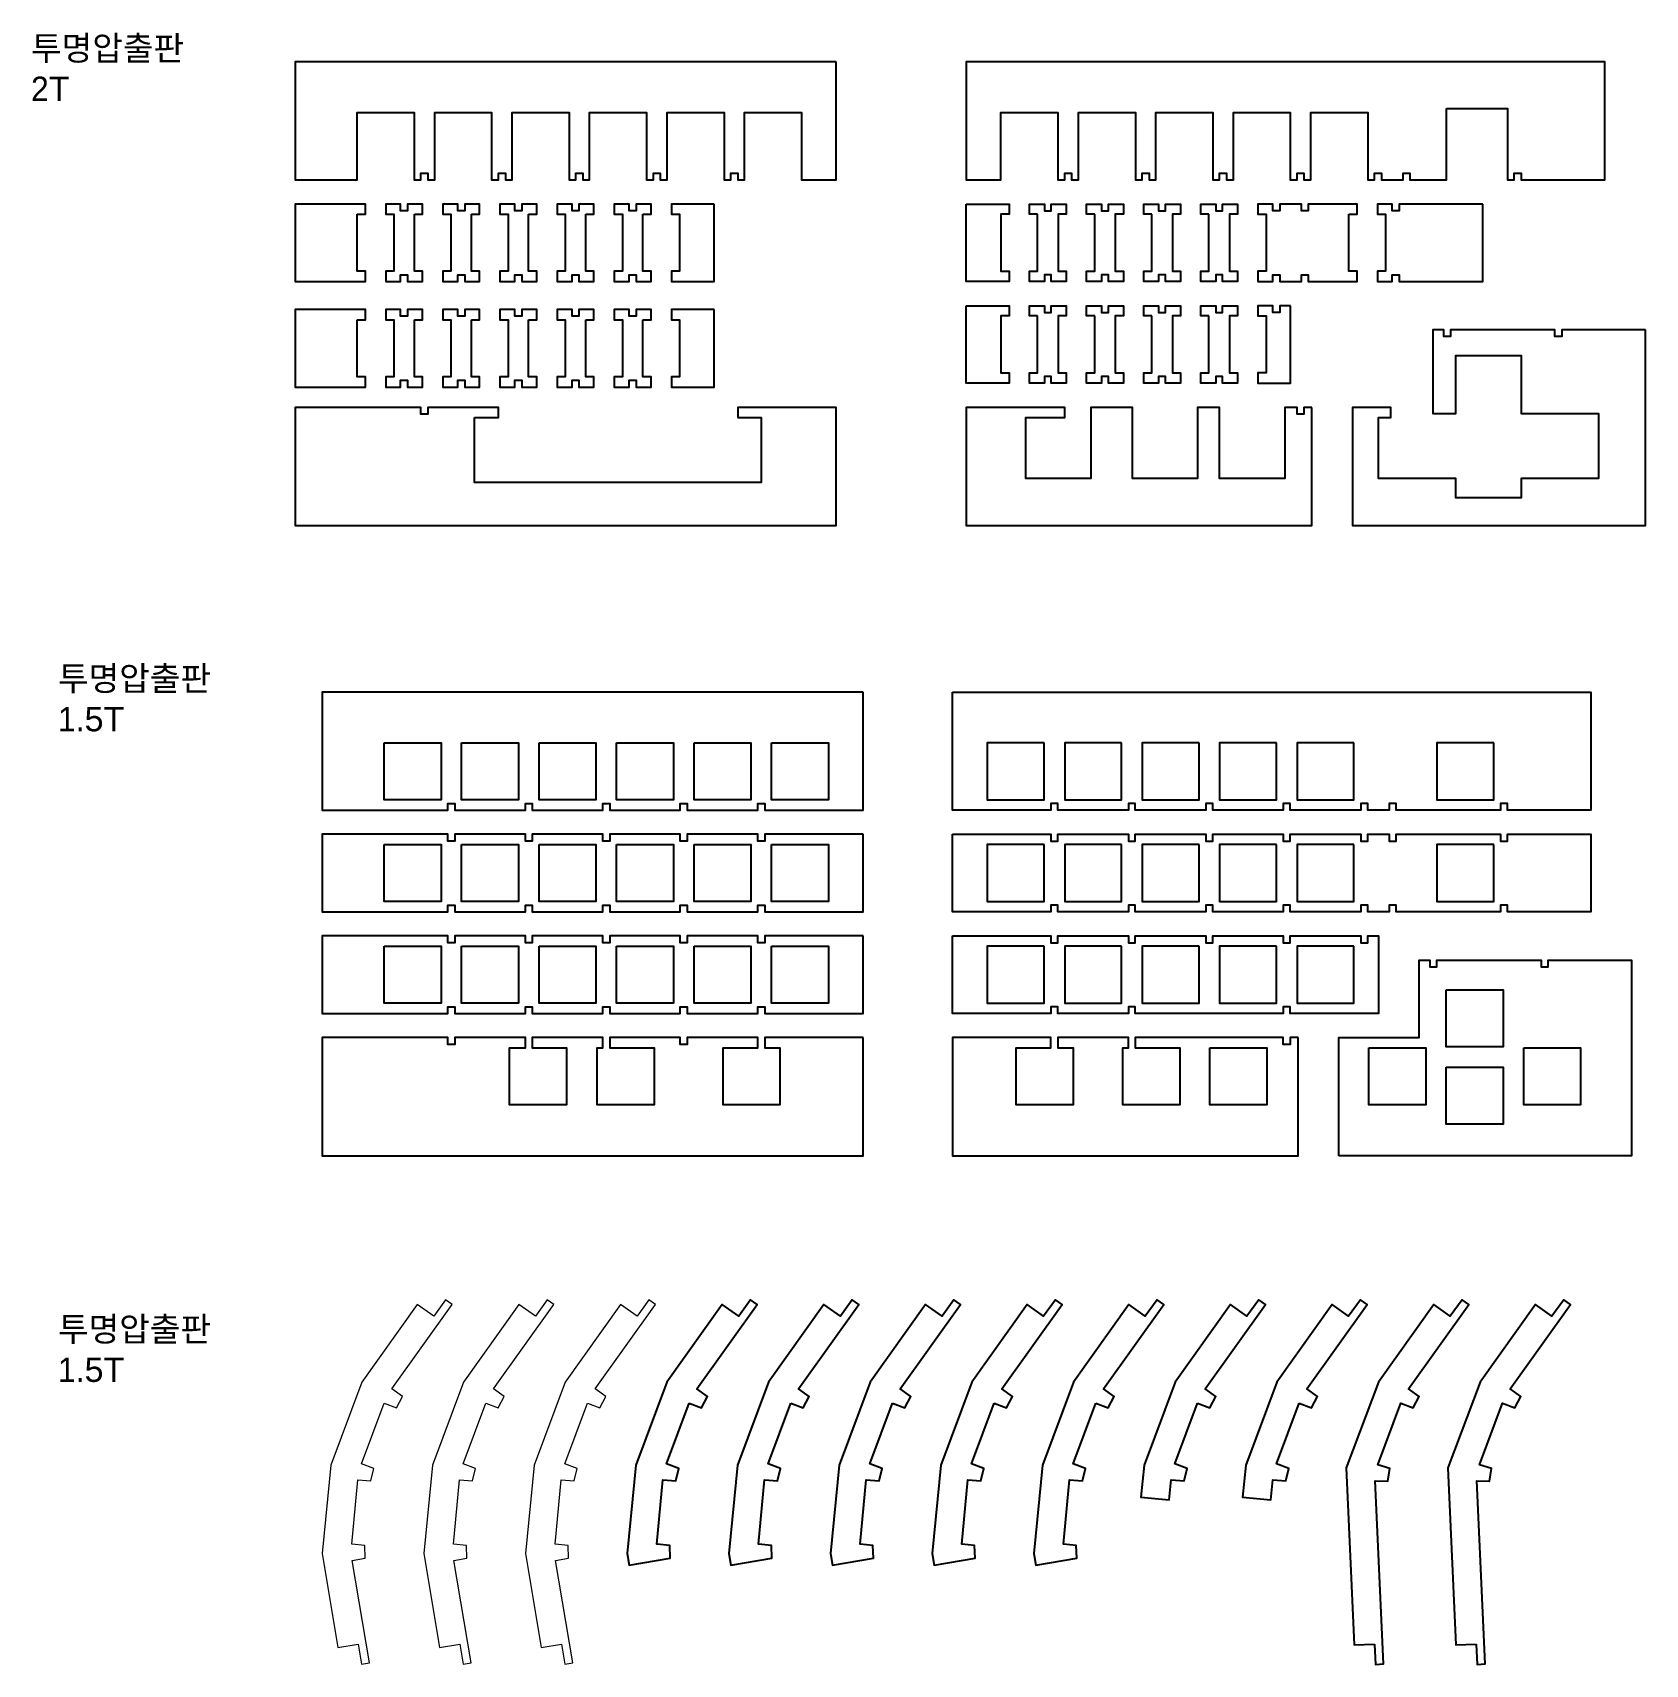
# Model space of a CAD drawing. Header units: millimetres. Extents: x -56 to 340, y 10 to 411.
import ezdxf

# ---------------------------------------------------------------- set-up
doc = ezdxf.new("R2010")
doc.units = ezdxf.units.MM
doc.styles.get("Standard").update_dxf_attribs({"font": 'arial.ttf'})

msp = doc.modelspace()

# ---------------------------------------------------------------- linework, layer by layer
at = {"color": 6}
for points in [[(141.38, 404.05), (8.38, 404.05), (8.38, 375), (23.61, 375), (23.61, 391.52), (37.61, 391.52), (37.61, 375), (39.28, 375), (39.28, 376.65), (40.98, 376.65), (40.98, 375), (42.66, 375), (42.66, 391.52), (56.66, 391.52), (56.66, 375), (58.33, 375), (58.33, 376.65), (60.03, 376.65), (60.03, 375), (61.71, 375), (61.71, 391.52), (75.71, 391.52), (75.71, 375), (77.38, 375), (77.38, 376.65), (79.08, 376.65), (79.08, 375), (80.76, 375), (80.76, 391.52), (94.76, 391.52), (94.76, 375), (96.43, 375), (96.43, 376.65), (98.13, 376.65), (98.13, 375), (99.81, 375), (99.81, 391.52), (113.81, 391.52), (113.81, 375), (115.48, 375), (115.48, 376.65), (117.18, 376.65), (117.18, 375), (118.86, 375), (118.86, 391.52), (132.86, 391.52), (132.86, 375), (141.38, 375)], [(291.48, 392.52), (306.48, 392.52), (306.48, 375), (308.15, 375), (308.15, 376.65), (309.85, 376.65), (309.85, 375), (330.38, 375), (330.38, 404.05), (173.38, 404.05), (173.38, 375), (181.91, 375), (181.91, 391.52), (195.91, 391.52), (195.91, 375), (197.58, 375), (197.58, 376.65), (199.28, 376.65), (199.28, 375), (200.96, 375), (200.96, 391.52), (214.96, 391.52), (214.96, 375), (216.63, 375), (216.63, 376.65), (218.33, 376.65), (218.33, 375), (220.01, 375), (220.01, 391.52), (234.01, 391.52), (234.01, 375), (235.68, 375), (235.68, 376.65), (237.38, 376.65), (237.38, 375), (239.06, 375), (239.06, 391.52), (253.06, 391.52), (253.06, 375), (254.73, 375), (254.73, 376.65), (256.43, 376.65), (256.43, 375), (258.11, 375), (258.11, 391.52), (272.11, 391.52), (272.11, 375), (273.78, 375), (273.78, 376.65), (275.48, 376.65), (275.48, 375), (280.79, 375), (280.79, 376.65), (282.49, 376.65), (282.49, 375), (291.48, 375)], [(23.61, 366.52), (25.61, 366.52), (25.61, 369.05), (8.38, 369.05), (8.38, 350), (25.61, 350), (25.61, 352.53), (23.61, 352.53)], [(37.66, 366.52), (39.66, 366.52), (39.66, 369.05), (35.98, 369.05), (35.98, 367.4), (34.28, 367.4), (34.28, 369.05), (30.61, 369.05), (30.61, 366.52), (32.61, 366.52), (32.61, 352.53), (30.61, 352.53), (30.61, 350), (34.28, 350), (34.28, 351.65), (35.98, 351.65), (35.98, 350), (39.66, 350), (39.66, 352.53), (37.66, 352.53)], [(51.71, 366.52), (53.71, 366.52), (53.71, 369.05), (50.03, 369.05), (50.03, 367.4), (48.33, 367.4), (48.33, 369.05), (44.66, 369.05), (44.66, 366.52), (46.66, 366.52), (46.66, 352.53), (44.66, 352.53), (44.66, 350), (48.33, 350), (48.33, 351.65), (50.03, 351.65), (50.03, 350), (53.71, 350), (53.71, 352.53), (51.71, 352.53)], [(65.76, 366.52), (67.76, 366.52), (67.76, 369.05), (64.08, 369.05), (64.08, 367.4), (62.38, 367.4), (62.38, 369.05), (58.71, 369.05), (58.71, 366.52), (60.71, 366.52), (60.71, 352.53), (58.71, 352.53), (58.71, 350), (62.38, 350), (62.38, 351.65), (64.08, 351.65), (64.08, 350), (67.76, 350), (67.76, 352.53), (65.76, 352.53)], [(79.81, 366.52), (81.81, 366.52), (81.81, 369.05), (78.13, 369.05), (78.13, 367.4), (76.43, 367.4), (76.43, 369.05), (72.76, 369.05), (72.76, 366.52), (74.76, 366.52), (74.76, 352.53), (72.76, 352.53), (72.76, 350), (76.43, 350), (76.43, 351.65), (78.13, 351.65), (78.13, 350), (81.81, 350), (81.81, 352.53), (79.81, 352.53)], [(93.86, 366.52), (95.86, 366.52), (95.86, 369.05), (92.18, 369.05), (92.18, 367.4), (90.48, 367.4), (90.48, 369.05), (86.81, 369.05), (86.81, 366.52), (88.81, 366.52), (88.81, 352.53), (86.81, 352.53), (86.81, 350), (90.48, 350), (90.48, 351.65), (92.18, 351.65), (92.18, 350), (95.86, 350), (95.86, 352.53), (93.86, 352.53)], [(111.39, 369.05), (100.86, 369.05), (100.86, 366.52), (102.86, 366.52), (102.86, 352.53), (100.86, 352.53), (100.86, 350), (111.39, 350)], [(173.38, 369.05), (183.91, 369.05), (183.91, 366.52), (181.91, 366.52), (181.91, 352.53), (183.91, 352.53), (183.91, 350), (173.38, 350)], [(190.91, 366.52), (188.91, 366.52), (188.91, 369.05), (192.58, 369.05), (192.58, 367.4), (194.28, 367.4), (194.28, 369.05), (197.96, 369.05), (197.96, 366.52), (195.96, 366.52), (195.96, 352.53), (197.96, 352.53), (197.96, 350), (194.28, 350), (194.28, 351.65), (192.58, 351.65), (192.58, 350), (188.91, 350), (188.91, 352.53), (190.91, 352.53)], [(204.96, 366.52), (202.96, 366.52), (202.96, 369.05), (206.63, 369.05), (206.63, 367.4), (208.33, 367.4), (208.33, 369.05), (212.01, 369.05), (212.01, 366.52), (210.01, 366.52), (210.01, 352.53), (212.01, 352.53), (212.01, 350), (208.33, 350), (208.33, 351.65), (206.63, 351.65), (206.63, 350), (202.96, 350), (202.96, 352.53), (204.96, 352.53)], [(219.01, 366.52), (217.01, 366.52), (217.01, 369.05), (220.68, 369.05), (220.68, 367.4), (222.38, 367.4), (222.38, 369.05), (226.06, 369.05), (226.06, 366.52), (224.06, 366.52), (224.06, 352.53), (226.06, 352.53), (226.06, 350), (222.38, 350), (222.38, 351.65), (220.68, 351.65), (220.68, 350), (217.01, 350), (217.01, 352.53), (219.01, 352.53)], [(233.06, 366.52), (231.06, 366.52), (231.06, 369.05), (234.73, 369.05), (234.73, 367.4), (236.43, 367.4), (236.43, 369.05), (240.11, 369.05), (240.11, 366.52), (238.11, 366.52), (238.11, 352.53), (240.11, 352.53), (240.11, 350), (236.43, 350), (236.43, 351.65), (234.73, 351.65), (234.73, 350), (231.06, 350), (231.06, 352.53), (233.06, 352.53)], [(267.48, 366.52), (269.48, 366.52), (269.48, 369.05), (257.49, 369.05), (257.49, 367.4), (255.79, 367.4), (255.79, 369.05), (250.48, 369.05), (250.48, 367.4), (248.78, 367.4), (248.78, 369.05), (245.11, 369.05), (245.11, 366.52), (247.11, 366.52), (247.11, 352.53), (245.11, 352.53), (245.11, 350), (248.78, 350), (248.78, 351.65), (250.48, 351.65), (250.48, 350), (255.79, 350), (255.79, 351.65), (257.49, 351.65), (257.49, 350), (269.48, 350), (269.48, 352.53), (267.48, 352.53)], [(300.39, 369.05), (279.85, 369.05), (279.85, 367.4), (278.15, 367.4), (278.15, 369.05), (274.48, 369.05), (274.48, 366.52), (276.48, 366.52), (276.48, 352.53), (274.48, 352.53), (274.48, 350), (278.15, 350), (278.15, 351.65), (279.85, 351.65), (279.85, 350), (300.39, 350)], [(23.61, 340.57), (25.61, 340.57), (25.61, 343.1), (8.38, 343.1), (8.38, 324.05), (25.61, 324.05), (25.61, 326.58), (23.61, 326.58)], [(37.66, 340.57), (39.66, 340.57), (39.66, 343.1), (35.98, 343.1), (35.98, 341.45), (34.28, 341.45), (34.28, 343.1), (30.61, 343.1), (30.61, 340.57), (32.61, 340.57), (32.61, 326.58), (30.61, 326.58), (30.61, 324.05), (34.28, 324.05), (34.28, 325.7), (35.98, 325.7), (35.98, 324.05), (39.66, 324.05), (39.66, 326.58), (37.66, 326.58)], [(51.71, 340.57), (53.71, 340.57), (53.71, 343.1), (50.03, 343.1), (50.03, 341.45), (48.33, 341.45), (48.33, 343.1), (44.66, 343.1), (44.66, 340.57), (46.66, 340.57), (46.66, 326.58), (44.66, 326.58), (44.66, 324.05), (48.33, 324.05), (48.33, 325.7), (50.03, 325.7), (50.03, 324.05), (53.71, 324.05), (53.71, 326.58), (51.71, 326.58)], [(65.76, 340.57), (67.76, 340.57), (67.76, 343.1), (64.08, 343.1), (64.08, 341.45), (62.38, 341.45), (62.38, 343.1), (58.71, 343.1), (58.71, 340.57), (60.71, 340.57), (60.71, 326.58), (58.71, 326.58), (58.71, 324.05), (62.38, 324.05), (62.38, 325.7), (64.08, 325.7), (64.08, 324.05), (67.76, 324.05), (67.76, 326.58), (65.76, 326.58)], [(79.81, 340.57), (81.81, 340.57), (81.81, 343.1), (78.13, 343.1), (78.13, 341.45), (76.43, 341.45), (76.43, 343.1), (72.76, 343.1), (72.76, 340.57), (74.76, 340.57), (74.76, 326.58), (72.76, 326.58), (72.76, 324.05), (76.43, 324.05), (76.43, 325.7), (78.13, 325.7), (78.13, 324.05), (81.81, 324.05), (81.81, 326.58), (79.81, 326.58)], [(93.86, 340.57), (95.86, 340.57), (95.86, 343.1), (92.18, 343.1), (92.18, 341.45), (90.48, 341.45), (90.48, 343.1), (86.81, 343.1), (86.81, 340.57), (88.81, 340.57), (88.81, 326.58), (86.81, 326.58), (86.81, 324.05), (90.48, 324.05), (90.48, 325.7), (92.18, 325.7), (92.18, 324.05), (95.86, 324.05), (95.86, 326.58), (93.86, 326.58)], [(111.39, 343.1), (100.86, 343.1), (100.86, 340.57), (102.86, 340.57), (102.86, 326.58), (100.86, 326.58), (100.86, 324.05), (111.39, 324.05)], [(173.38, 344.05), (183.91, 344.05), (183.91, 341.52), (181.91, 341.52), (181.91, 327.53), (183.91, 327.53), (183.91, 325), (173.38, 325)], [(190.91, 341.52), (188.91, 341.52), (188.91, 344.05), (192.58, 344.05), (192.58, 342.4), (194.28, 342.4), (194.28, 344.05), (197.96, 344.05), (197.96, 341.52), (195.96, 341.52), (195.96, 327.53), (197.96, 327.53), (197.96, 325), (194.28, 325), (194.28, 326.65), (192.58, 326.65), (192.58, 325), (188.91, 325), (188.91, 327.53), (190.91, 327.53)], [(204.96, 341.52), (202.96, 341.52), (202.96, 344.05), (206.63, 344.05), (206.63, 342.4), (208.33, 342.4), (208.33, 344.05), (212.01, 344.05), (212.01, 341.52), (210.01, 341.52), (210.01, 327.53), (212.01, 327.53), (212.01, 325), (208.33, 325), (208.33, 326.65), (206.63, 326.65), (206.63, 325), (202.96, 325), (202.96, 327.53), (204.96, 327.53)], [(219.01, 341.52), (217.01, 341.52), (217.01, 344.05), (220.68, 344.05), (220.68, 342.4), (222.38, 342.4), (222.38, 344.05), (226.06, 344.05), (226.06, 341.52), (224.06, 341.52), (224.06, 327.53), (226.06, 327.53), (226.06, 325), (222.38, 325), (222.38, 326.65), (220.68, 326.65), (220.68, 325), (217.01, 325), (217.01, 327.53), (219.01, 327.53)], [(233.06, 341.52), (231.06, 341.52), (231.06, 344.05), (234.73, 344.05), (234.73, 342.4), (236.43, 342.4), (236.43, 344.05), (240.11, 344.05), (240.11, 341.52), (238.11, 341.52), (238.11, 327.53), (240.11, 327.53), (240.11, 325), (236.43, 325), (236.43, 326.65), (234.73, 326.65), (234.73, 325), (231.06, 325), (231.06, 327.53), (233.06, 327.53)], [(253.14, 344.05), (250.48, 344.05), (250.48, 342.4), (248.78, 342.4), (248.78, 344.05), (245.11, 344.05), (245.11, 341.52), (247.11, 341.52), (247.11, 327.53), (245.11, 327.53), (245.11, 325), (253.14, 325)], [(340.38, 338.1), (319.85, 338.1), (319.85, 336.45), (318.15, 336.45), (318.15, 338.1), (292.49, 338.1), (292.49, 336.45), (290.79, 336.45), (290.79, 338.1), (288.13, 338.1), (288.13, 319.05), (288.13, 317.52), (293.81, 317.52), (293.81, 331.81), (309.81, 331.81), (309.81, 317.52), (328.86, 317.52), (328.86, 301.53), (309.81, 301.53), (309.81, 296.76), (293.81, 296.76), (293.81, 301.53), (274.76, 301.53), (274.76, 316.52), (277.76, 316.52), (277.76, 319.05), (268.38, 319.05), (268.38, 290), (340.38, 290)], [(52.44, 316.52), (58.33, 316.52), (58.33, 319.05), (40.98, 319.05), (40.98, 317.4), (39.28, 317.4), (39.28, 319.05), (8.38, 319.05), (8.38, 290), (141.38, 290), (141.38, 319.05), (117.18, 319.05), (117.18, 316.52), (122.95, 316.52), (122.95, 300.53), (52.44, 300.53)], [(258.38, 319.05), (256.43, 319.05), (256.43, 317.4), (254.73, 317.4), (254.73, 319.05), (251.68, 319.05), (251.68, 301.53), (235.68, 301.53), (235.68, 319.05), (230.25, 319.05), (230.25, 301.53), (214.25, 301.53), (214.25, 319.05), (204.05, 319.05), (204.05, 301.53), (188.05, 301.53), (188.05, 316.52), (197.58, 316.52), (197.58, 319.05), (173.38, 319.05), (173.38, 290), (258.38, 290)], [(148, 249.05), (15, 249.05), (15, 220), (45.9, 220), (45.9, 221.65), (47.6, 221.65), (47.6, 220), (64.95, 220), (64.95, 221.65), (66.65, 221.65), (66.65, 220), (84, 220), (84, 221.65), (85.7, 221.65), (85.7, 220), (103.05, 220), (103.05, 221.65), (104.75, 221.65), (104.75, 220), (122.1, 220), (122.1, 221.65), (123.8, 221.65), (123.8, 220), (148, 220)], [(170, 249.05), (327, 249.05), (327, 220), (306.47, 220), (306.47, 221.65), (304.77, 221.65), (304.77, 220), (279.1, 220), (279.1, 221.65), (277.4, 221.65), (277.4, 220), (272.1, 220), (272.1, 221.65), (270.4, 221.65), (270.4, 220), (253.05, 220), (253.05, 221.65), (251.35, 221.65), (251.35, 220), (234, 220), (234, 221.65), (232.3, 221.65), (232.3, 220), (214.95, 220), (214.95, 221.65), (213.25, 221.65), (213.25, 220), (195.9, 220), (195.9, 221.65), (194.2, 221.65), (194.2, 220), (170, 220)], [(148, 214.05), (123.8, 214.05), (123.8, 212.4), (122.1, 212.4), (122.1, 214.05), (104.75, 214.05), (104.75, 212.4), (103.05, 212.4), (103.05, 214.05), (85.7, 214.05), (85.7, 212.4), (84, 212.4), (84, 214.05), (66.65, 214.05), (66.65, 212.4), (64.95, 212.4), (64.95, 214.05), (47.6, 214.05), (47.6, 212.4), (45.9, 212.4), (45.9, 214.05), (15, 214.05), (15, 195), (45.9, 195), (45.9, 196.65), (47.6, 196.65), (47.6, 195), (64.95, 195), (64.95, 196.65), (66.65, 196.65), (66.65, 195), (84, 195), (84, 196.65), (85.7, 196.65), (85.7, 195), (103.05, 195), (103.05, 196.65), (104.75, 196.65), (104.75, 195), (122.1, 195), (122.1, 196.65), (123.8, 196.65), (123.8, 195), (148, 195)], [(170, 214.05), (194.2, 214.05), (194.2, 212.4), (195.9, 212.4), (195.9, 214.05), (213.25, 214.05), (213.25, 212.4), (214.95, 212.4), (214.95, 214.05), (232.3, 214.05), (232.3, 212.4), (234, 212.4), (234, 214.05), (251.35, 214.05), (251.35, 212.4), (253.05, 212.4), (253.05, 214.05), (270.4, 214.05), (270.4, 212.4), (272.1, 212.4), (272.1, 214.05), (277.4, 214.05), (277.4, 212.4), (279.1, 212.4), (279.1, 214.05), (304.77, 214.05), (304.77, 212.4), (306.47, 212.4), (306.47, 214.05), (327, 214.05), (327, 195), (306.47, 195), (306.47, 196.65), (304.77, 196.65), (304.77, 195), (279.1, 195), (279.1, 196.65), (277.4, 196.65), (277.4, 195), (272.1, 195), (272.1, 196.65), (270.4, 196.65), (270.4, 195), (253.05, 195), (253.05, 196.65), (251.35, 196.65), (251.35, 195), (234, 195), (234, 196.65), (232.3, 196.65), (232.3, 195), (214.95, 195), (214.95, 196.65), (213.25, 196.65), (213.25, 195), (195.9, 195), (195.9, 196.65), (194.2, 196.65), (194.2, 195), (170, 195)], [(148, 189.05), (123.8, 189.05), (123.8, 187.4), (122.1, 187.4), (122.1, 189.05), (104.75, 189.05), (104.75, 187.4), (103.05, 187.4), (103.05, 189.05), (85.7, 189.05), (85.7, 187.4), (84, 187.4), (84, 189.05), (66.65, 189.05), (66.65, 187.4), (64.95, 187.4), (64.95, 189.05), (47.6, 189.05), (47.6, 187.4), (45.9, 187.4), (45.9, 189.05), (15, 189.05), (15, 170), (45.9, 170), (45.9, 171.65), (47.6, 171.65), (47.6, 170), (64.95, 170), (64.95, 171.65), (66.65, 171.65), (66.65, 170), (84, 170), (84, 171.65), (85.7, 171.65), (85.7, 170), (103.05, 170), (103.05, 171.65), (104.75, 171.65), (104.75, 170), (122.1, 170), (122.1, 171.65), (123.8, 171.65), (123.8, 170), (148, 170)], [(170, 189.05), (194.2, 189.05), (194.2, 187.4), (195.9, 187.4), (195.9, 189.05), (213.25, 189.05), (213.25, 187.4), (214.95, 187.4), (214.95, 189.05), (232.3, 189.05), (232.3, 187.4), (234, 187.4), (234, 189.05), (251.35, 189.05), (251.35, 187.4), (253.05, 187.4), (253.05, 189.05), (270.4, 189.05), (270.4, 187.4), (272.1, 187.4), (272.1, 189.05), (274.75, 189.05), (274.75, 170), (253.05, 170), (253.05, 171.65), (251.35, 171.65), (251.35, 170), (214.95, 170), (214.95, 171.65), (213.25, 171.65), (213.25, 170), (195.9, 170), (195.9, 171.65), (194.2, 171.65), (194.2, 170), (170, 170)], [(148, 164.05), (123.8, 164.05), (123.8, 162.4), (123.8, 161.52), (123.95, 161.52), (127.57, 161.52), (127.57, 147.53), (113.57, 147.53), (113.57, 161.52), (121.95, 161.52), (122.1, 161.52), (122.1, 162.4), (122.1, 164.05), (104.75, 164.05), (104.75, 162.4), (103.05, 162.4), (103.05, 164.05), (85.7, 164.05), (85.7, 162.4), (85.7, 161.52), (85.85, 161.52), (96.61, 161.52), (96.61, 147.53), (82.61, 147.53), (82.61, 161.52), (83.85, 161.52), (84, 161.52), (84, 162.4), (84, 164.05), (66.65, 164.05), (66.65, 162.4), (66.65, 161.52), (66.8, 161.52), (75.06, 161.52), (75.06, 147.53), (61.06, 147.53), (61.06, 161.52), (64.8, 161.52), (64.95, 161.52), (64.95, 162.4), (64.95, 164.05), (47.6, 164.05), (47.6, 162.4), (45.9, 162.4), (45.9, 164.05), (15, 164.05), (15, 135), (148, 135)], [(255, 164.05), (253.05, 164.05), (253.05, 162.4), (251.35, 162.4), (251.35, 164.05), (214.95, 164.05), (214.95, 161.52), (225.86, 161.52), (225.86, 147.53), (211.87, 147.53), (211.87, 161.52), (213.25, 161.52), (213.25, 164.05), (195.9, 164.05), (195.9, 161.52), (199.67, 161.52), (199.67, 147.53), (185.67, 147.53), (185.67, 161.52), (194.2, 161.52), (194.2, 164.05), (170, 164.05), (170, 135), (255, 135)]]:
    msp.add_lwpolyline(points, close=True, dxfattribs=at)
at = {"color": 3}
for points in [[(30.23, 236.52), (44.22, 236.52), (44.22, 222.53), (30.23, 222.53), (30.23, 236.52)], [(49.28, 236.52), (63.27, 236.52), (63.27, 222.53), (49.28, 222.53), (49.28, 236.52)], [(68.33, 236.52), (82.32, 236.52), (82.32, 222.53), (68.33, 222.53), (68.33, 236.52)], [(87.38, 236.52), (101.37, 236.52), (101.37, 222.53), (87.38, 222.53), (87.38, 236.52)], [(106.43, 236.52), (120.42, 236.52), (120.42, 222.53), (106.43, 222.53), (106.43, 236.52)], [(125.48, 236.52), (139.47, 236.52), (139.47, 222.53), (125.48, 222.53), (125.48, 236.52)], [(192.52, 236.52), (178.53, 236.52), (178.53, 222.53), (192.52, 222.53), (192.52, 236.52)], [(211.57, 236.52), (197.58, 236.52), (197.58, 222.53), (211.57, 222.53), (211.57, 236.52)], [(230.62, 236.52), (216.63, 236.52), (216.63, 222.53), (230.62, 222.53), (230.62, 236.52)], [(249.67, 236.52), (235.68, 236.52), (235.68, 222.53), (249.67, 222.53), (249.67, 236.52)], [(268.72, 236.52), (254.73, 236.52), (254.73, 222.53), (268.72, 222.53), (268.72, 236.52)], [(303.09, 236.52), (289.09, 236.52), (289.09, 222.53), (303.09, 222.53), (303.09, 236.52)], [(30.23, 211.52), (44.22, 211.52), (44.22, 197.53), (30.23, 197.53), (30.23, 211.52)], [(49.28, 211.52), (63.27, 211.52), (63.27, 197.53), (49.28, 197.53), (49.28, 211.52)], [(68.33, 211.52), (82.32, 211.52), (82.32, 197.53), (68.33, 197.53), (68.33, 211.52)], [(87.38, 211.52), (101.37, 211.52), (101.37, 197.53), (87.38, 197.53), (87.38, 211.52)], [(106.43, 211.52), (120.42, 211.52), (120.42, 197.53), (106.43, 197.53), (106.43, 211.52)], [(125.48, 211.52), (139.47, 211.52), (139.47, 197.53), (125.48, 197.53), (125.48, 211.52)], [(192.52, 211.52), (178.53, 211.52), (178.53, 197.53), (192.52, 197.53), (192.52, 211.52)], [(211.57, 211.52), (197.58, 211.52), (197.58, 197.53), (211.57, 197.53), (211.57, 211.52)], [(230.62, 211.52), (216.63, 211.52), (216.63, 197.53), (230.62, 197.53), (230.62, 211.52)], [(249.67, 211.52), (235.68, 211.52), (235.68, 197.53), (249.67, 197.53), (249.67, 211.52)], [(268.72, 211.52), (254.73, 211.52), (254.73, 197.53), (268.72, 197.53), (268.72, 211.52)], [(303.09, 211.52), (289.09, 211.52), (289.09, 197.53), (303.09, 197.53), (303.09, 211.52)], [(30.23, 186.52), (44.22, 186.52), (44.22, 172.53), (30.23, 172.53), (30.23, 186.52)], [(49.28, 186.52), (63.27, 186.52), (63.27, 172.53), (49.28, 172.53), (49.28, 186.52)], [(68.33, 186.52), (82.32, 186.52), (82.32, 172.53), (68.33, 172.53), (68.33, 186.52)], [(87.38, 186.52), (101.37, 186.52), (101.37, 172.53), (87.38, 172.53), (87.38, 186.52)], [(106.43, 186.52), (120.42, 186.52), (120.42, 172.53), (106.43, 172.53), (106.43, 186.52)], [(125.48, 186.52), (139.47, 186.52), (139.47, 172.53), (125.48, 172.53), (125.48, 186.52)], [(192.52, 186.52), (178.53, 186.52), (178.53, 172.53), (192.52, 172.53), (192.52, 186.52)], [(211.57, 186.52), (197.58, 186.52), (197.58, 172.53), (211.57, 172.53), (211.57, 186.52)], [(230.62, 186.52), (216.63, 186.52), (216.63, 172.53), (230.62, 172.53), (230.62, 186.52)], [(249.67, 186.52), (235.68, 186.52), (235.68, 172.53), (249.67, 172.53), (249.67, 186.52)], [(268.72, 186.52), (254.73, 186.52), (254.73, 172.53), (268.72, 172.53), (268.72, 186.52)], [(291.43, 175.81), (305.42, 175.81), (305.42, 161.81), (291.43, 161.81), (291.43, 175.81)], [(233.3, 161.52), (247.29, 161.52), (247.29, 147.53), (233.3, 147.53), (233.3, 161.52)], [(272.38, 161.52), (286.37, 161.52), (286.37, 147.53), (272.38, 147.53), (272.38, 161.52)], [(310.48, 161.52), (324.47, 161.52), (324.47, 147.53), (310.48, 147.53), (310.48, 161.52)], [(291.43, 156.76), (305.42, 156.76), (305.42, 142.76), (291.43, 142.76), (291.43, 156.76)]]:
    msp.add_lwpolyline(points, close=True, dxfattribs=at)
at = {"color": 6}
msp.add_lwpolyline([(265, 135), (265, 164.05), (284.75, 164.05), (284.75, 183.1), (287.4, 183.1), (287.4, 181.45), (289.1, 181.45), (289.1, 183.1), (314.77, 183.1), (314.77, 181.45), (316.47, 181.45), (316.47, 183.1), (337, 183.1), (337, 135), (265, 135)], dxfattribs=at)
at = {"color": 6, "linetype": 'Continuous', "lineweight": 0}
for points in [[(23.8, 14.93), (24.62, 10), (26.6, 10.33), (22.39, 35.49), (25.55, 36.02), (25.44, 39.15), (22.25, 39.45), (23.78, 55.35), (26.97, 55.05), (27.67, 58.09), (24.67, 59.22), (30.26, 74.18), (33.27, 73.05), (34.74, 75.82), (32.13, 77.68), (46.94, 98.45), (45.31, 99.61), (42.41, 95.54), (38.34, 98.44), (24.73, 79.36), (17.09, 58.93), (15, 37.22), (18.87, 14.11)], [(48.8, 14.93), (49.62, 10), (51.6, 10.33), (47.39, 35.49), (50.55, 36.02), (50.44, 39.15), (47.25, 39.45), (48.78, 55.35), (51.97, 55.05), (52.67, 58.09), (49.67, 59.22), (55.26, 74.18), (58.27, 73.05), (59.74, 75.82), (57.13, 77.68), (71.94, 98.45), (70.31, 99.61), (67.41, 95.54), (63.34, 98.44), (49.73, 79.36), (42.09, 58.93), (40, 37.22), (43.87, 14.11)], [(73.8, 14.93), (74.62, 10), (76.6, 10.33), (72.39, 35.49), (75.55, 36.02), (75.44, 39.15), (72.25, 39.45), (73.78, 55.35), (76.97, 55.05), (77.67, 58.09), (74.67, 59.22), (80.26, 74.18), (83.27, 73.05), (84.74, 75.82), (82.13, 77.68), (96.94, 98.45), (95.31, 99.61), (92.41, 95.54), (88.34, 98.44), (74.73, 79.36), (67.09, 58.93), (65, 37.22), (68.87, 14.11)]]:
    msp.add_lwpolyline(points, close=True, dxfattribs=at)
at = {"color": 6, "linetype": 'Continuous'}
for points in [[(105.26, 74.18), (108.27, 73.05), (109.74, 75.82), (107.13, 77.68), (121.94, 98.45), (120.31, 99.61), (117.41, 95.54), (113.34, 98.44), (99.73, 79.36), (92.09, 58.93), (90, 37.22), (90.48, 34.34), (100.55, 36.02), (100.44, 39.15), (97.25, 39.45), (98.78, 55.35), (101.97, 55.05), (102.67, 58.09), (99.67, 59.22)], [(130.26, 74.18), (133.27, 73.05), (134.74, 75.82), (132.13, 77.68), (146.94, 98.45), (145.31, 99.61), (142.41, 95.54), (138.34, 98.44), (124.73, 79.36), (117.09, 58.93), (115, 37.22), (115.48, 34.34), (125.55, 36.02), (125.44, 39.15), (122.25, 39.45), (123.78, 55.35), (126.97, 55.05), (127.67, 58.09), (124.67, 59.22)], [(155.26, 74.18), (158.27, 73.05), (159.74, 75.82), (157.13, 77.68), (171.94, 98.45), (170.31, 99.61), (167.41, 95.54), (163.34, 98.44), (149.73, 79.36), (142.09, 58.93), (140, 37.22), (140.48, 34.34), (150.55, 36.02), (150.44, 39.15), (147.25, 39.45), (148.78, 55.35), (151.97, 55.05), (152.67, 58.09), (149.67, 59.22)], [(180.26, 74.18), (183.27, 73.05), (184.74, 75.82), (182.13, 77.68), (196.94, 98.45), (195.31, 99.61), (192.41, 95.54), (188.34, 98.44), (174.73, 79.36), (167.09, 58.93), (165, 37.22), (165.48, 34.34), (175.55, 36.02), (175.44, 39.15), (172.25, 39.45), (173.78, 55.35), (176.97, 55.05), (177.67, 58.09), (174.67, 59.22)], [(205.26, 74.18), (208.27, 73.05), (209.74, 75.82), (207.13, 77.68), (221.94, 98.45), (220.31, 99.61), (217.41, 95.54), (213.34, 98.44), (199.73, 79.36), (192.09, 58.93), (190, 37.22), (190.48, 34.34), (200.55, 36.02), (200.44, 39.15), (197.25, 39.45), (198.78, 55.35), (201.97, 55.05), (202.67, 58.09), (199.67, 59.22)], [(230.26, 74.18), (233.27, 73.05), (234.74, 75.82), (232.13, 77.68), (246.94, 98.45), (245.31, 99.61), (242.41, 95.54), (238.34, 98.44), (224.73, 79.36), (217.09, 58.93), (216.33, 51.05), (223.3, 50.38), (223.78, 55.35), (226.97, 55.05), (227.67, 58.09), (224.67, 59.22)], [(255.26, 74.18), (258.27, 73.05), (259.74, 75.82), (257.13, 77.68), (271.94, 98.45), (270.31, 99.61), (267.41, 95.54), (263.34, 98.44), (249.73, 79.36), (242.09, 58.93), (241.33, 51.05), (248.3, 50.38), (248.78, 55.35), (251.97, 55.05), (252.67, 58.09), (249.67, 59.22)], [(273.76, 14.92), (273.98, 9.93), (275.98, 10.02), (273.97, 55.1), (277.08, 55.02), (277.57, 58.11), (274.59, 58.99), (280.26, 74.18), (283.27, 73.05), (284.74, 75.82), (282.13, 77.68), (296.94, 98.45), (295.31, 99.61), (292.41, 95.54), (288.34, 98.44), (274.73, 79.36), (266.83, 58.22), (268.76, 14.7)], [(298.76, 14.92), (298.98, 9.93), (300.98, 10.02), (298.97, 55.1), (302.08, 55.02), (302.57, 58.11), (299.59, 58.99), (305.26, 74.18), (308.27, 73.05), (309.74, 75.82), (307.13, 77.68), (321.94, 98.45), (320.31, 99.61), (317.41, 95.54), (313.34, 98.44), (299.73, 79.36), (291.83, 58.22), (293.76, 14.7)]]:
    msp.add_lwpolyline(points, close=True, dxfattribs=at)

# ---------------------------------------------------------------- texts
at = {"color": 9, "true_color": 0xafd9aa, "char_height": 6, "width": 72.3717, "attachment_point": 1}
for s, insert in [('{\\fGulim|b0|i0|c129|p50;투명압출판\\P2}T', (-56.62, 410.39)), ('{\\fGulim|b0|i0|c129|p50;투명압출판\\P1.}5T', (-50, 255.39)), ('{\\fGulim|b0|i0|c129|p50;투명압출판\\P1.}5T', (-50, 95.39))]:
    msp.add_mtext(s, dxfattribs=dict(at, insert=insert))

doc.saveas('drawing.dxf')
